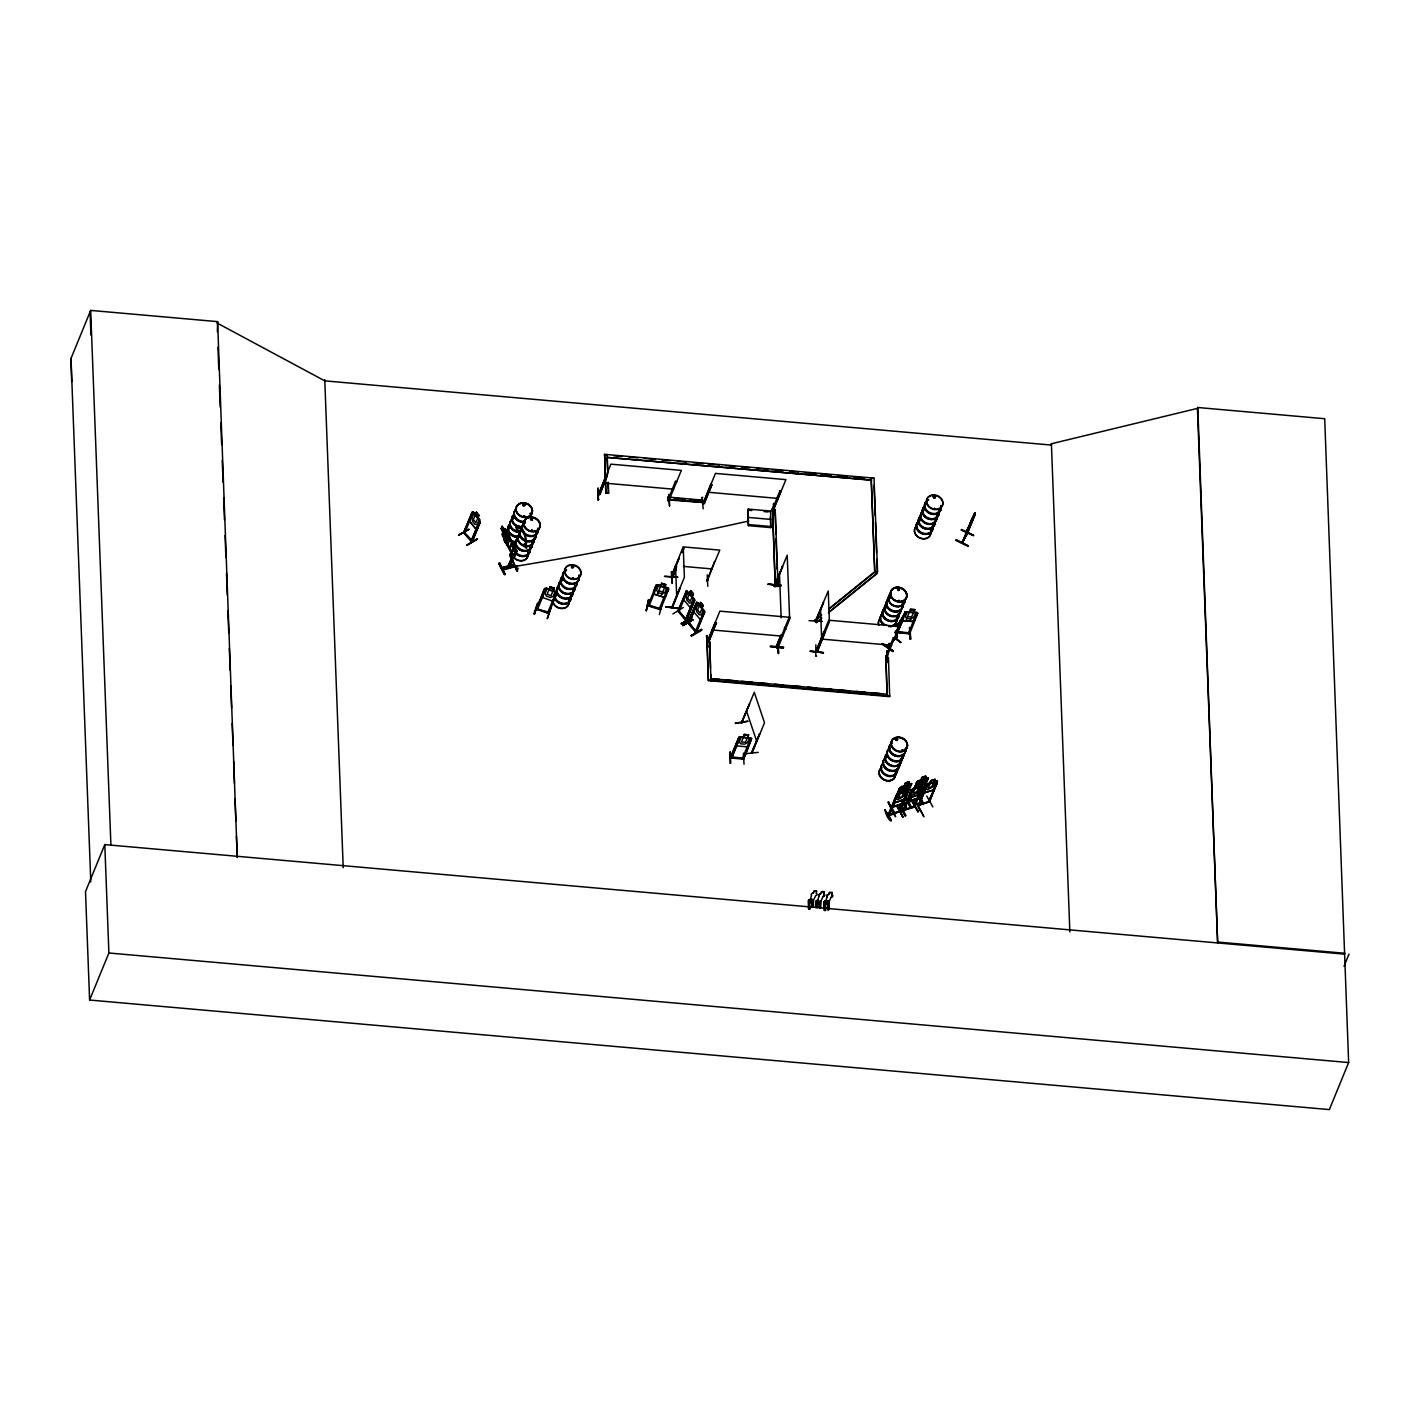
<?xml version="1.0" encoding="UTF-8"?>
<svg xmlns="http://www.w3.org/2000/svg" width="1420" height="1420" viewBox="0 0 1420 1420"><rect width="100%" height="100%" fill="white"/><g stroke="black" fill="none" stroke-linecap="round" stroke-linejoin="round"><path stroke-width="1.5" d="M684.067 600.145L684.067 596.719L684.067 600.145L690.351 607.813L692.144 606.5M702.083 618.286L700.291 619.599L693.883 611.984L693.883 608.577M694.096 608.612L693.883 611.984M707.781 586.265L707.213 574.834M889.648 814.565C888.37 813.553 889.346 815.346 888.263 815.683L899.304 788.49L900.564 788.508L896.464 798.572L897.635 799.797L903.901 796.105L905.676 791.774L904.078 791.65M891.458 807.341L903.546 803.223M893.712 801.253L897.901 793.638L896.268 795.04L887.979 815.257C922.219 802.655 880.773 819.855 889.701 814.707M902.019 803.773L910.77 784.656L909.936 785.384M904.416 809.773L903.599 810.039M908.072 801.803L909.865 801.058M918.9 798.217L920.071 797.206M930.011 801.164L917.781 805.317L928.627 801.732M770.332 646.81L783.538 647.946L770.297 646.242L783.662 646.934M502.822 570.095L514.874 566.793M514.803 566.367L517.484 565.817L515.566 567.326L514.644 566.225L502.52 569.544L514.75 565.923M513.046 554.705C513.365 555.61 514.093 553.8 512.673 554.759L512.886 556.125M513.099 557.119C515.389 557.137 519.631 543.292 514.413 557.492M513.632 558.202L504.828 540.097L505.502 539.351M514.448 557.545L509.07 546.593M515.673 550.853L516.543 550.072L515.779 550.889M515.922 550.285L516.276 551.901M678.849 608.47L665.767 606.713M678.849 608.257L665.607 607.103M823.422 652.792L810.341 651.034M823.405 652.863L810.323 651.106M742.376 722.372L741.488 723.17L754.268 692.321L764.51 722.727L752.121 753.026L751.748 751.784M751.482 752.529L759.647 733.643L751.695 753.097L751.73 751.854M775.089 584.596L774.397 586.531L787.212 555.167L789.538 616.44L785.668 625.847M777.184 646.561L776.616 645.479L776.669 646.757M777.521 646.011L776.651 647.928L778.355 647.413M522.879 504.295L522.808 505.449M524.548 516.809L523.944 515.744M530.494 518.797L530.76 519.951M532.447 519.614L531.115 519.507L532.482 518.903M531.453 530.583L532.038 529.944M532.127 530.281L532.269 531.204L531.417 530.21M571.834 567.219L572.189 566.083M572.136 567.503L571.834 566.456M573.36 566.598L571.941 566.988M572.331 577.993L573.165 578.756L572.917 577.638M573.432 577.869L572.42 578.419M899.179 589.691L897.742 588.625M898.665 590.56L899.517 589.282L898.256 588.341M898.771 601.281L899.02 600.234L898.026 600.891M935.549 496.876C933.916 500.763 933.135 494.231 933.526 496.964M933.721 497.408L933.827 496.272M933.863 497.373L935.265 497.337L934.395 496.254M935.372 496.964L934.75 498.225M934.52 508.147L934.2 508.697M935.034 508.537L934.324 508.839M895.061 638.024L894.139 639.426L895.328 639.106C898.185 634.066 884.678 651.336 888.725 646.739L889.044 645.798L887.802 646.366M818.559 901.309L818.31 899.818L817.742 901.185M826.6 901.114L827.736 900.653M827.15 901.416L827.736 900.83M832.351 893.056L831.641 894.582A3.017 1.58 -2.2 0 1 831.25 897.12L831.25 897.28A3.017 1.58 -2.2 0 0 831.659 894.742L832.368 892.683M516.312 551.972L507.65 533.192L517.075 551.244M896.41 738.861L895.665 739.784L897.617 739.447M896.961 740.583L897.6 739.642M901.789 750.221L902.765 749.813M902.286 750.523L902.747 750.31M903.084 750.275L901.842 750.363M971.901 519.188L962.014 542.813L967.872 532.66L961.997 542.547M966.558 533.707L967.623 533.139L962.068 542.706M463.577 532.571L464.855 533.299L463.861 531.897L472.221 511.981L473.641 512.354L480.404 521.69L471.901 542.28C469.612 538.943 475.363 543.363 464.091 532.322M464.855 533.299L464.375 531.63M472.185 541.925L480.404 521.69M678.494 610.121L677.979 611.257M678.21 610.493L686.552 620.611L694.806 600.234L694.078 598.459M686.765 592.992L685.665 592.3L686.765 592.992L678.707 612.109L678.724 610.298M685.363 620.025L693.049 601.068L694.167 601.76L693.049 601.068M704.515 612.002L696.031 632.681L687.759 622.865L696.545 602.293L697.859 602.737L696.545 602.293M688.292 622.705L689.375 622.954L688.718 623.895L696.705 604.778L695.96 603.89L687.759 622.865M695.25 631.722L703.344 612.659L704.089 613.547L703.344 612.659M695.534 631.048L696.634 631.545M910.77 784.656L899.73 811.92L898.523 811.743M902.286 803.134L903.457 802.744M903.368 803.915L911.693 783.574L900.156 787.443L891.973 807.749M902.925 810.27L914.746 806.844L913.22 806.844L922.13 787.639L914.675 806.915L903.084 810.731L903.794 809.844M903.084 809.631L904.203 810.305M920.018 798.271L908.463 802.247L908.356 801.111M920.267 797.685L908.693 801.448M929.212 801.377L928.396 801.643M928.343 801.803L937.111 782.633L929.55 801.98M928.219 801.838L929.798 800.72M654.07 594.163L664.01 597.216L654.07 594.163L653.591 591.288L656.147 585.076L658.01 584.809L656.253 585.271M660.85 585.608C650.839 582.04 672.92 590.738 667.844 587.756L664.808 586.815L666.583 588.324L664.808 592.637L661.933 593.844L657.975 592.619L656.626 590.116L658.401 585.803L660.708 585.555M670.755 576.893L671.429 577.514L679.026 558.699M671.056 576.715L670.985 576.715M679.009 558.166L670.861 577.532L683.233 546.7L684.387 577.337L671.891 607.6L672.796 606.89M815.257 621.321L828.25 591.057L829.422 621.694L817.015 652.011L817.405 650.804M646.295 610.493L648.496 599.826M646.207 610.902L648.408 599.843M656.732 586.886L655.578 586.513L656.732 586.886L649.011 606.163L649.277 604.955L647.715 605.293M647.999 604.601L648.922 606.074L647.928 605.044M660.655 608.452L660.46 609.748L659.182 608.878M659.608 608.772L660.761 608.594M662.27 603.766L659.341 614.558M667.027 590.099L668.092 590.844L667.027 590.099L659.075 609.251M672.37 576.964L672.76 577.798L676.346 568.958M673.098 577.07L672.086 577.248L676.328 568.55M707.444 580.833L714.509 561.503M816.553 891.085L814.157 890.89L813.11 893.109A3.017 1.58 -2.2 0 0 811.495 895.363L809.631 901.629L812.559 901.895L815.648 895.736A3.017 1.58 -2.2 0 0 816.056 893.216L816.748 891.511M821.47 891.724L820.636 893.784A3.017 1.58 -2.2 0 0 819.02 896.038L817.139 902.286L820.085 902.552L823.174 896.393A3.017 1.58 -2.2 0 0 823.564 893.872L824.239 891.778M827.097 896.908L827.097 896.748A3.017 1.58 -2.2 0 1 828.712 894.493L828.712 894.334A3.017 1.58 -2.2 0 0 827.097 896.748L825.215 903.014L828.162 903.262L831.25 897.12M967.269 529.926L975.096 513.153M967.393 529.997L967.623 528.755M534.577 613.795L538.18 603.18M533.849 613.919L537.399 603.305M555.486 593.986L556.516 594.767L555.486 593.986L547.516 613.12C553.498 612.126 537.381 610.28 536.724 608.062M542.049 594.696L542.547 597.5L552.362 601.015L554.634 599.045M538.003 608.523L537.488 609.056M544.038 590.312L545.316 590.347L544.038 590.312L536.423 609.269L537.47 609.535L545.316 590.347M548.741 613.6L536.192 609.073L544.641 588.359L546.452 588.058L557.172 592.85L548.812 613.103M550.108 586.708L554.244 588.324L550.108 586.708L549.221 589.264L546.434 588.27M553.303 590.631L554.279 588.199M547.925 612.055L547.747 613.316L548.226 612.038M547.215 618.747L550.924 607.742L547.446 618.392M71.692 381.678L71 358.443L90.685 310.412L217.597 321.63L237.246 857.556L236.448 836.38M217.366 331.854L217.597 321.63M1344.545 954.151L104.796 844.598L85.502 891.636L89.602 1000.035L1329.351 1109.588L1348.645 1062.551L1324.7 418.722L1197.788 407.505L1197.433 408.392L1217.65 942.951L1197.788 407.505M89.602 1000.035L108.896 952.997L104.796 844.598M458.624 535.322L468.902 529.323L458.713 534.878M464.5 533.512L472.487 514.395L471.742 513.49L463.648 532.695L471.671 542.12L472.452 541.233M468.902 529.323L458.571 535.163M476.41 512.194L475.345 514.572L473.641 512.229M475.469 514.519L473.783 513.667L472.008 517.981L472.611 521.459L475.167 524.477L477.28 524.246L479.055 519.933L478.007 517.537L478.842 515.283M479.995 519.773L477.901 517.608L479.09 515.247L476.357 512.016L475.398 514.324M477.422 538.89L467.073 545.262M478.771 522.471L471.032 541.464L479.126 522.276L479.889 523.163L479.126 522.276M503.053 532.305L501.171 528.702L502.254 526.341L508.36 537.044L509.283 541.109L508.396 543.274L503.248 534.719L503.497 533.778L505.573 535.872L504.774 530.565L506.195 536.227L508.839 538.854L508.591 539.707L506.372 537.47L507.242 543.008L501.402 528.702M501.296 528.666L502.254 526.341M502.414 527.53L502.431 530.139L502.999 528.755M502.343 534.009C505.094 520.093 509.727 538.482 511.679 543.15L509.46 548.582L507.313 545.617M499.645 562.995C516.01 597.572 487.379 540.594 504.295 574.603M509.283 548.439L511.466 543.115M502.077 567.911L513.933 564.841M509.673 555.078L510.437 553.906L511.786 556.64C511.165 559.728 508.786 554.865 510.437 553.906M513.933 555.096L512.691 556.321L512.176 554.883A8.431 6.958 22.3 0 1 515.531 547.179M512.993 553.96C515.495 555.397 507.828 571.603 507.384 567.077L513.223 554.9L508.058 567.894L507.508 566.775M507.756 567.84L513.33 553.871M513.88 555.948L508.964 567.769L508.36 566.544M514.395 554.918L516.312 551.155L514.821 554.812M513.951 565.018L501.846 568.106M517.608 570.947L512.176 559.87L517.199 570.751M517.217 570.769L511.768 559.693M537.31 609.588L537.789 608.31L536.6 608.009M608.239 482.232L608.647 492.864L605.843 493.219L604.636 454.347L874.028 478.149L877.56 571.798L874.755 572.153L830.008 608.292M607.05 457.4L871.543 480.155L607.05 457.4L607.529 470.055M549.256 589.158L546.86 589.176L545.085 593.507L546.416 596.098L550.321 597.5L553.161 596.382L554.936 592.069L553.161 590.542L554.12 588.235M607.37 475.292L599.737 494.604L607.37 475.292L606.18 475.185L598.495 494.515L610.884 464.162L681.351 470.393L668.82 500.745L667.755 500.639L675.458 481.327L676.666 481.824L675.458 481.327M598.761 499.556L597.856 499.875L598.21 488.054L597.944 499.84M605.843 493.219L604.636 454.347M667.968 497.053L668.039 499.29L703.273 502.414L703.184 500.177L667.968 497.053L667.808 499.875L669.299 500.035M668.82 500.745L669.317 499.503L667.595 500.124L668.944 500.639L667.808 499.627M667.897 500.674L667.879 499.432M669.495 505.804L668.98 494.302L669.548 506.159M649.188 599.684L646.278 610.511M656.271 585.147L647.857 605.861L660.389 609.659L668.838 588.998M660.691 585.679L661.667 583.247L665.909 584.543L660.974 596.151M677.695 577.337L664.453 576.342L677.659 577.123M657.034 594.944L661.773 583.371M701.977 497.586L703.202 508.822M701.906 497.621L702.793 497.302M672.175 577.212L676.559 566.491M682.239 552.646L684.547 547.002L719.78 550.126L706.805 580.727L707.728 579.679M672.104 577.656L676.577 566.899M703.184 503.709L704.231 503.745L711.952 484.93L710.728 484.433L703.042 503.745L715.449 473.392L785.917 479.623L773.367 509.975L772.214 509.833L772.48 508.626L773.9 508.804M711.101 486.545L704.072 503.212M671.891 607.6L679.665 588.253M680.127 588.288L672.441 607.689L672.849 606.89M672.903 613.919L683.269 607.494M678.334 610.831L686.623 590.507L677.855 611.008M678.547 611.931L679.417 611.061M689.676 592.921L690.635 590.613L693.368 593.844L692.303 596.222L693.333 598.53L691.558 602.843L689.446 603.074L686.889 600.057L686.286 596.595L688.061 592.264L689.747 593.116M689.623 593.187L690.688 590.791M693.368 593.844L692.41 596.169M681.689 624.303L691.948 618.268L681.422 623.486M682.825 625.705L693.102 619.706L682.967 625.279M693.404 600.873L685.7 619.688M688.718 623.895L696.705 604.778M693.102 619.706L682.789 625.545M702.35 607.955L703.273 610.316L701.498 614.629L699.368 614.86L696.829 611.842L696.226 608.381L698.001 604.05L699.669 604.902L700.557 602.399L703.291 605.63L702.101 607.991M699.563 604.973L700.557 602.399L703.291 605.63M691.291 635.645L701.604 629.202L701.888 630.107L691.611 636.107L691.345 635.237M695.25 631.847L695.463 630.888M695.179 631.58L695.463 631.048M697.859 602.612L704.728 612.02L696.403 632.202M747.772 510.171L748.216 509.088L770.616 511.058L770.758 527.619L748.358 525.648L747.772 510.171L751.854 510.525M748.358 525.648L748.216 509.088M885.92 657.549L887.127 696.439L885.92 657.549L888.476 657.779L889.683 696.652L708.385 680.641L706.929 642.337L719.904 611.15L790.372 617.38L777.841 648.141L776.775 647.928L776.9 644.804L777.148 645.763M707.55 641.858L715.201 622.581L716.408 622.688L708.704 641.893L707.409 641.858M716.408 622.688L708.828 641.52M706.45 635.734L707.621 647.342L707.231 635.45M710.479 668.11L709.751 641.982L707.178 641.751L708.385 680.641M773.598 503.567L773.367 509.975M770.172 512.141L770.616 511.058M772.214 509.833L780.006 490.557L781.213 491.054L780.006 490.557M775.267 586.495L772.604 509.318L775.178 509.549L778.071 586.14L775.267 586.495L772.462 509.07M781.195 490.663L773.492 509.478L772.427 509.318M775.852 534.204L775.178 509.549M774.024 515.336L773.527 503.55M768.113 584.277L781.178 585.821M774.255 586.283L782.526 566.598L774.397 586.407M774.859 586.566L774.539 585.59M735.311 723.49L748.109 721.218L735.471 723.099M741.453 723.117L749.582 703.752L741.435 722.638M730.235 751.996L730.004 763.392M743.938 758.422L730.43 757.552L738.861 737.246L740.619 736.714L751.73 738.471L743.654 758.724M731.62 757.534L739.483 738.844L738.293 738.755L730.448 757.943L732.205 757.392L731.016 757.41M781.035 634.846L776.491 645.709L777.202 647.378M776.616 646.597L781.071 635.894M731.779 758.067L739.483 738.844M776.651 647.928L784.479 628.723L785.686 629.22L784.479 628.723M743.388 736.891L744.346 734.442L748.677 734.832L747.559 737.335L749.405 738.169L747.63 742.482L744.701 744.151L740.654 743.796L739.252 741.755L741.027 737.424L743.512 736.856L738.719 737.317M743.512 736.98L744.346 734.442M778.355 653.591L777.841 642.088L778.586 653.218M747.541 737.211L748.5 734.885L744.346 734.566M743.441 753.168L744.027 764.262M743.814 758.422L742.198 758.99L743.938 758.031M742.198 758.99L750.026 739.784L751.233 739.891L743.672 759.114M809.009 620.664L822.393 621.41M821.559 618.375L816.393 622.546L814.512 620.806L821.647 614.665M815.861 621.303L823.564 602.488L815.701 621.161M874.028 478.149L871.205 478.504L874.755 572.153L876.619 573.893L828.446 612.819M816.393 622.546L821.789 617.789M817.672 649.739C819.18 651.78 814.494 650.555 817.547 651.07L825.251 631.74L824.061 631.651L816.216 650.857L828.747 620.221L899.215 626.451L886.701 657.194C888.884 654.655 882.938 656.945 887.251 656.413M824.239 632.574L816.482 651.94L824.274 633.089M816.624 656.004L815.737 656.342L815.861 644.822M876.619 573.893L874.986 571.568L828.517 609.109M889.168 643.313L887.553 647.165L888.299 646.295M889.559 643.579L888.21 646.757M887.34 662.554L886.861 650.768L886.967 657.105M897.191 626.823L902.019 618.037L898.115 627.48L901.86 619.883L900.954 620.522C907.469 612.659 892.168 631.776 897.067 625.013M899.889 620.771L901.345 619.067M893.34 637.775L894.547 638.272L893.34 637.775L885.778 657.123L885.76 655.898M901.984 619.102L904.984 612.055M902.002 619.51C900.972 616.617 907.025 612.197 904.309 613.848M901.966 620.629L903.014 620.114L894.174 639.533L894.99 638.574M902.659 618.552L894.547 639.799L905.481 613.564M895.789 632.361L896.712 638.201L896.712 631.58L898.115 632.291M905.836 620.877L910.469 609.216L914.817 609.677L910.469 609.34M894.493 638.006L900.848 642.159M909.883 621.197L914.622 609.624M914.799 609.553L913.681 612.073L917.852 613.174L909.67 633.764L908.338 633.746L916.024 614.434L917.249 614.931L916.024 614.434M908.48 633.71L908.534 632.468L909.936 632.663M909.386 633.799L908.729 632.503M917.693 613.067L912.953 621.481L902.854 620.771L902.303 618.232M887.038 694.202L710.87 678.636L719.674 679.417M909.918 639.302L909.563 627.409L910.646 639.373L910.167 629.734M956.121 540.008L968.262 545.937M809.719 909.013L808.956 899.73L809.187 909.084M961.269 530.033L973.73 535.34L961.535 529.482M809.116 902.534L813.11 903.049L813.358 900.12L813.5 907.38M813.11 893.109L814.476 890.908M812.134 899.268L810.216 900.528L811.601 900.777M812.95 907.327L813.358 900.12M973.286 515.939L962.441 543.026L970.25 523.004M974.741 513.046L973.783 515.371L974.315 514.501M816.482 900.404L816.393 907.54M966.576 533.973L975.22 512.744M974.759 515.265L967.002 534.168L975.22 514.359M816.642 903.191L820.37 903.528M820.547 900.759L820.476 907.983M820.387 907.983L820.884 900.795M824.541 910.327L824.558 901.114L825.41 910.415M824.896 901.15L825.073 910.486M824.718 903.901L828.428 904.238M828.712 894.493L829.528 892.434M826.387 900.528L825.836 902.091L826.759 901.948M828.872 908.622L828.623 901.469L828.783 902.516M885.192 809.631C885.423 819.358 898.771 829.245 884.891 810.021M888.441 802.069L894.671 812.63M888.672 801.714C890.375 810.873 903.99 830.167 887.926 802.247M889.168 814.867L896.872 796.052L889.488 815.275L888.387 814.53M897.262 795.661L899.588 790.017M895.168 801.679L892.488 806.933M900.493 791.224L902.268 786.893L904.504 785.491M905.09 789.449L897.901 793.638C910.486 790.337 904.735 789.236 904.149 791.774M901.487 791.65L901.913 790.709M902.41 790.567L904.185 786.254L909.119 784.408L905.587 787.887L907.007 789.786L904.611 788.632M904.398 785.455L905.392 783.041M896.765 806.098L902.871 816.961L896.943 806.01M904.221 789.928L901.593 791.472M905.995 789.378L907.77 785.065L904.966 787.621L902.676 786.556L904.007 788.402L900.919 791.863M909.137 781.728C898.505 786.644 913.521 777.663 908.09 784.284L909.705 784.408L905.25 791.224M906.031 815.612L899.996 804.696L905.303 816.163L899.286 805.229M898.398 811.778L907.309 792.573L898.611 812.169L899.712 811.352M899.534 811.299L907.806 791.188L906.865 790.656L907.664 791.259M920.089 792.449L917.888 795.111L908.924 798.164L911.019 789.964L915.208 787.869L913.06 789.325L911.285 793.638L912.456 794.845L916.042 793.656L918.74 791.153L920.497 786.84L918.9 786.698L920 784.266L919.059 786.591M911.143 789.964L902.978 810.128M910.859 791.845L911.693 791.1L903.014 810.696L904.522 809.773M903.99 809.915L911.693 791.1M904.132 810.447L911.906 791.49M908.552 802.158L909.741 798.004M912.829 790.478L916.965 782.597L913.22 792.999L916.805 791.792L918.58 787.479L914.995 788.668M908.409 802.14L910.717 796.496M913.042 790.851L918.332 780.663L928.307 778.036L923.568 787.124M914.427 788.171L916.947 782.012M911.569 795.768L909.457 801.838L911.782 796.141M914.657 788.242L916.965 782.597M915.368 788.029L916.326 785.704L922.627 783.84L925.733 778.87L922.201 782.349L923.621 784.23L921.225 783.094L918.225 786.023M916.734 785.757L918.722 785.757L920.799 780.716L924.384 779.509L921.598 782.083L919.29 781.018L920.621 782.864L917.125 786.201M917.107 785.668L918.882 781.355L921.119 779.935M911.817 800.773L918.332 811.814L912.208 800.915M905.268 796.176L911.232 807.43L904.984 796.567M915.012 799.691C941.034 849.337 899.481 770.652 920.32 811.104M924.633 778.621L925.591 776.314M925.751 776.19C915.119 781.106 930.135 772.125 924.704 778.746L926.319 778.87L924.544 783.201L918.261 786.893M922.343 788.011L913.433 807.217L914.817 805.726M922.432 786.201L917.817 794.987L908.924 798.164L908.48 796.194M918.775 797.649L918.882 798.768L919.894 797.223M923.248 786.999L918.988 798.679M918.705 798.715L927.597 779.491L926.337 779.473M927.207 777.769L928.378 778.16L919.823 798.466L927.384 779.118M923.532 791.313L926.124 784.958L930.189 782.864L931.147 780.556L934.999 779.278L933.952 781.834M934.893 779.509L931.147 780.556L928.059 784.319L918.172 805.69L926.692 786.112L925.84 786.84M926.692 786.112L919.095 805.406L919.059 804.164M931.715 780.769L934.04 779.988M917.994 794.33L922.947 803.507L918.03 794.064M934.839 779.403L933.881 781.71L935.496 781.834L933.721 786.165L927.438 789.857L926.284 788.632M937.324 783.006L928.431 802.211L929.674 800.756M937.111 782.633L929.39 801.448L928.502 801.164M932.851 806.933L926.745 796.052M1344.012 966.274L1349 954.098M956.246 539.707L968.333 545.83M968.049 546.38L955.891 540.452M706.805 580.283L707.657 580.123M524.122 505.68L524.672 505.059M571.745 566.704L573.183 566.669M573.485 566.988L572.331 567.592M897.972 588.59L898.807 590.099L898.594 588.413M973.197 516.418L971.067 520.821L973.321 516.134M970.943 522.311L974.83 512.868L973.925 515.424M970.304 522.596L971.244 520.625M887.518 647.058L888.654 645.532M900.617 624.569L894.76 632.805L898.913 627.746M961.34 529.891L973.517 535.748M892.807 651.62L881.927 643.828L893.198 651.159L883.985 644.165M895.718 738.791L895.896 739.696M513.312 556.622L514.111 558.202L505.076 539.458M599.542 494.55L598.37 493.947L599.79 493.29M703.166 502.556L704.568 503.266L702.918 503.177M772.16 509.372L773.918 509.194M709.077 641.29L707.355 641.396M817.423 651.017C814.991 650.2 819.819 650.324 816.553 649.685M909.954 633.072L896.57 632.273M821.47 891.884L824.061 891.742M826.884 902.179L826.972 901.292M516.773 551.812L507.65 533.192M897.174 625.35L898.771 623.273M903.138 800.099L894.032 802.992L903.138 800.099L905.197 797.277M932.94 790.159L923.834 793.052L932.94 790.159L937.555 781.124L936.579 780.805M671.82 571.639L672.334 583.194L671.536 571.621M923.444 786.946L925.822 784.372M897.191 625.137L900.635 621.303M900.653 642.568L894.795 637.669M891.263 820.494L884.997 809.95M523.323 504.135L523.607 505.307M573.201 567.467L573.804 567.041M933.259 496.467L933.845 497.568M498.828 563.58L499.574 563.03L504.934 574.461M505.059 574.071L499.343 563.385M703.308 502.556L667.933 499.893M703.148 503.195L704.213 503.354M773.474 509.904L772.444 508.679M707.639 640.704L709.095 640.828M707.497 641.396L708.686 641.503M887.109 656.395L885.814 656.359M909.492 633.781L896.446 632.663L898.043 631.687M915.314 619.368L913.024 621.569L902.978 620.576M749.174 744.683L746.902 746.867L736.714 745.837L736.181 743.53M895.292 738.808L896.89 738.861M900.741 642.426L894.564 637.775M663.939 597.11L666.299 595.211L664.01 597.216M552.291 600.891L554.492 598.991L557.03 592.814L556.09 591.59M814.512 620.806L821.399 615.25M828.677 612.233L876.868 573.307M597.98 488.373L598.495 499.875M896.606 638.13L896.712 631.58L908.374 632.752M549.149 612.978L547.925 612.481M476.197 529.145L469.789 521.53L469.683 518.193L469.665 521.601L476.073 529.198L477.883 527.725M690.351 607.813L692.25 606.429M700.255 619.439L702.101 618.108M898.239 794.259L900.475 792.839M523.305 504.455L523.714 505.644M524.797 505.715L523.11 505.555M523.785 515.833L524.938 516.063M531.044 518.708L532.269 518.673M897.369 588.59L898.576 588.572M913.539 806.045L914.693 805.761M929.514 801.927L918.119 805.655M472.487 514.395L471.387 513.703M464.713 533.033L471.529 540.487M467.144 544.889L477.386 538.819M466.931 545.173L477.351 539.263M690.635 590.613L693.244 593.915M685.452 619.297L686.818 619.83L686.179 620.877L694.699 600.145L686.499 590.578M681.209 623.77L691.664 617.416L681.316 623.753M704.089 610.227L704.728 612.02M688.576 622.013L696.35 632.219M691.149 635.557L701.551 629.646M660.62 609.003L659.625 608.701M911.356 807.039L905.197 796.229M902.339 802.992L903.191 803.436M895.505 738.613L896.677 738.755M897.209 740.317L895.239 739.536M536.441 608.754L548.919 613.209M534.293 539.653L534.328 539.653A8.431 6.958 22.3 0 1 523.057 545.28A8.431 6.958 22.3 0 1 519.951 533.37M894.919 624.658L894.902 624.498A8.413 6.94 22.3 0 1 894.547 626.486M829.759 892.417L831.889 892.31M916.805 612.233L904.859 612.002L909.634 611.754L907.149 612.215L905.374 616.546L906.794 618.57L910.823 618.889L913.752 617.203L915.527 612.89L913.681 611.931M809.116 900.812L808.619 909.031L808.211 900.706L809.755 900.848M816.074 907.611L815.737 901.363L816.642 901.469M816.589 901.452L817.494 907.753L817.015 901.292M824.221 910.415L823.795 902.091L825.002 902.091M900.564 788.508L899.304 788.49M917.178 782.97L915.918 782.952M905.25 789.325L901.398 790.62M916.219 785.668L920.071 784.39M934.111 781.71L936.738 780.84L926.195 785.082L918.314 805.726M913.788 806.578L922.627 786.254L911.019 789.964M896.872 796.052L895.825 796.407L897.085 796.425M892.914 806.258L892.221 807.004M892.967 806.418L902.286 803.755M909.581 800.88L918.705 797.845M889.488 814.334L898.824 811.672M904.309 809.4L913.646 806.72M902.871 816.961L897.387 805.85M523.217 503.958L524.974 504.526M532.287 520.11L530.476 519.063M933.703 496.095L934.68 496.059M512.087 555.078L513.508 554.528M511.786 556.64L510.099 553.995M512.212 559.906L516.986 571.159M501.615 567.698L513.703 564.397M508.413 566.669L507.384 567.077M507.277 545.706L502.644 535.926M1197.433 408.392L1051.226 443.803L1051.261 445.063M902.871 803.4L891.938 807.696M918.066 804.625L918.971 804.927M745.748 753.683L758.351 752.369M811.441 899.286L811.37 900.209M706.947 635.787L707.621 647.342M730.75 763.108L730.058 751.943M814.832 890.802L815.967 890.819M822.34 891.476L823.493 891.494M808.814 900.795L809.453 900.706M813.305 901.15L812.666 901.096M815.79 901.398L816.979 901.38M885.832 655.809L887.038 655.951M886.683 657.14L885.672 656.093M743.388 759.15L730.732 758.031M917.817 811.92L911.746 800.773M902.996 816.873L896.925 805.708M934.715 497.568L933.721 497M571.727 567.521L572.899 567.876M898.665 590.4L897.511 590.028M896.428 739.98L897.174 739.074M671.482 571.674L672.015 583.123M909.315 612.393L913.362 612.712M907.54 616.706L911.587 617.025M607.387 475.682L606.18 475.185M711.952 484.93L710.728 484.433M782.58 567.627L782.065 566.562M781.337 585.395L767.936 584.082L781.337 585.43M784.39 627.835L784.798 626.823M715.218 622.99L716.425 623.078M824.079 632.042L825.268 632.148M672.76 606.482L671.979 607.582M665.767 606.784L678.831 608.541M810.181 651.425L823.44 652.49M604.387 454.933L607.192 454.578L607.92 473.712M613.564 455.749L622.368 456.512M628.989 457.098L637.793 457.879M644.396 458.465L655.401 459.441M662.004 460.027L670.826 460.808M677.429 461.393L686.233 462.157M692.836 462.742L703.859 463.719M708.26 464.109L719.265 465.085M725.868 465.671L734.672 466.452M741.293 467.02L750.097 467.801M756.7 468.387L767.705 469.363M772.125 469.754L783.13 470.73M789.733 471.316L798.537 472.079M805.14 472.665L816.163 473.641M820.565 474.031L831.57 475.008M838.173 475.593L846.995 476.374M853.597 476.96L864.602 477.919M603.18 482.978L673.63 489.208M707.728 492.207L778.196 498.438M674.322 498.225L685.327 499.201M689.747 499.591L700.752 500.568M606.074 492.634L608.647 492.864M772.444 509.851L774.947 510.135M764.066 511.608L768.131 511.963M748.659 517.466L771.06 519.436M748.802 524.566L771.202 526.536M874.986 571.568L877.56 571.798M683.446 566.403L712.077 568.941M775.515 585.91L778.071 586.14M821.026 639.035L891.494 645.266M712.183 629.965L782.651 636.196M706.929 642.337L709.503 642.568M726.277 680.003L737.299 680.961M741.702 681.351L752.707 682.328M759.309 682.913L768.131 683.694M774.734 684.28L783.538 685.061M790.141 685.629L801.164 686.606M807.767 687.191L816.571 687.972M823.174 688.558L831.978 689.339M838.599 689.925L849.604 690.883M856.207 691.469L865.011 692.25M871.614 692.836L880.435 693.617M708.633 680.056L889.932 696.066M738.311 739.145L739.5 739.252M751.251 740.281L750.026 739.784M730.998 756.824L742.376 758.102M743.796 758.014L742.482 758.298M810.784 899.339L812.134 899.463M809.613 901.469L812.559 901.735M817.139 902.126L820.085 902.392M825.215 902.854L828.162 903.102M1218.005 942.063L1344.918 953.281M108.896 952.997L1348.645 1062.551M648.017 605.257L660.371 609.18M686.02 620.771L677.943 611.115M648.887 606.18L649.437 605.062M741.914 722.585L741.595 722.034M572.473 565.817L573.396 566.225M472.31 512.123L473.534 512.425M598.53 494.462L599.932 493.415L598.672 493.769M742.376 759.043L742.465 757.907M661.738 583.478L665.696 584.703M660.513 586.442L664.453 587.667M658.738 590.773L662.696 591.998M649.348 605.257L659.377 608.381M816.784 651.194L816.979 651.425M774.06 503.94L774.361 509.744M778.053 642.053L778.497 653.502M828.268 902.481L828.25 908.676M910.664 783.432L911.764 783.698L906.954 792.662M553.125 590.667L556.054 591.714M934.147 498.012L933.224 496.929M524.175 503.94L525.116 504.81M504.49 528.524L505.555 529.092M217.029 323.014L324.807 380.862L1051.439 445.081L1051.403 443.821L1069.863 931.91M523.98 516.827L524.015 516.436M774.859 586.442L774.947 585.537M751.571 738.489L747.736 737.264M814.76 620.221L816.624 621.96M523.022 505.68L522.737 504.792M571.639 567.645L571.355 566.757M695.587 604.086L696.35 604.973M679.346 611.416L685.807 619.084M689.268 623.202L695.747 630.87M819.038 901.221L819.5 907.895L819.287 901.682M918.332 780.663L916.77 781.905M918.491 794.206L923.604 803.294M901.718 786.201L897.6 793.638L897.919 795.679M901.877 799.762L906.99 808.832M901.416 799.602L906.333 809.063L901.38 799.868M707.657 579.679L706.805 580.727M509.993 554.989L511.342 557.723M505.431 529.11L510.099 538.819M502.13 526.376L503.905 530.228M832.386 892.843L829.404 892.63M746.565 711.136L756.789 741.542M924.029 793.07L923.657 791.259L923.905 793.177M893.784 801.075L894.103 803.116M653.75 591.323L654.212 594.11M542.245 594.607L542.671 597.465M897.742 793.585L898.043 795.555M887.482 653.076L887.766 658.88M874.028 485.267L875.181 515.762M875.43 522.294L876.584 552.788M876.832 559.32L877.329 572.384M871.294 480.688L874.755 572.153M820.547 609.872L821.701 640.509M828.96 901.505L829.102 908.764M828.357 902.126L828.534 908.711M827.771 902.232L828.091 910.522M827.345 902.374L827.683 908.622M825.233 902.232L825.641 910.539M824.558 901.114L824.789 910.469M823.564 893.872L823.582 894.032A3.017 1.58 -2.2 0 1 823.174 896.553L823.174 896.393M820.636 893.624L820.636 893.784A3.017 1.58 -2.2 0 0 819.02 896.197L819.02 896.038M819.695 901.522L820.085 907.966M812.755 900.741L813.181 907.238M812.169 900.848L812.648 907.309M812.098 900.937L812.08 907.256L811.566 900.635M809.489 900.635L809.808 909.031M808.956 899.73L809.471 909.102M779.491 573.982L781.16 617.735M776.012 538.588L777.166 569.225M777.414 575.792L777.841 586.726M770.332 516.56L770.758 527.619M709.751 641.982L710.958 680.872L710.71 674.482M675.512 565.515L676.666 596.151M608.009 482.818L608.399 493.45M324.754 379.601L343.214 867.691M217.952 347.35L218.786 369.484M219.372 384.962L220.207 407.096M220.792 422.592L221.644 444.708M222.23 460.204L223.064 482.339M223.65 497.816L224.484 519.951M225.07 535.447L225.904 557.563M226.49 573.059L227.324 595.193M227.91 610.671L228.744 632.805M229.33 648.301L230.164 670.417M230.75 685.913L231.602 708.047M232.188 723.525L233.022 745.66M233.608 761.155L234.442 783.272M235.028 798.768L235.862 820.902M90.685 310.412L110.902 844.971M71 358.443L90.791 881.944M90.135 311.796L90.827 335.031M748.731 521.016A2516.382 1070.076 -24.2 0 1 517.43 566.03M824.7 908.906A2.254 1.189 -2.2 0 1 827.398 907.93A2.254 1.189 -2.2 0 1 829.102 909.297L829.12 909.528A2.254 1.189 -2.2 0 0 827.398 908.161A2.254 1.189 -2.2 0 0 824.718 909.155M903.723 755.316A8.556 7.064 22.3 0 1 891.831 760.161A8.556 7.064 22.3 0 1 889.719 748.02M905.303 748.784A8.431 6.958 22.3 0 1 894.795 755.901A8.431 6.958 22.3 0 1 891.707 743.494M903.706 754.996A8.431 6.958 22.3 0 1 892.009 759.771A8.431 6.958 22.3 0 1 889.932 747.808M903.191 753.984A8.449 6.976 22.3 0 1 892.647 761.102A8.449 6.976 22.3 0 1 889.559 748.677M901.487 758.049A8.413 6.94 22.3 0 1 892.044 765.486A8.413 6.94 22.3 0 1 886.541 754.02M903.617 755.582A8.556 7.064 22.3 0 1 891.724 760.428A8.556 7.064 22.3 0 1 889.612 748.287M905.658 748.216A8.556 7.064 22.3 0 1 896.038 755.777A8.556 7.064 22.3 0 1 890.447 744.115M905.676 747.914A8.449 6.976 22.3 0 1 895.132 755.032A8.449 6.976 22.3 0 1 892.062 742.607M905.552 748.482A8.556 7.064 22.3 0 1 894.866 755.706A8.556 7.064 22.3 0 1 891.742 743.086M901.416 758.316A8.449 6.976 22.3 0 1 891.92 765.788A8.449 6.976 22.3 0 1 886.399 754.268A8.413 6.94 22.3 0 0 891.902 765.806A8.413 6.94 22.3 0 0 901.363 758.369M899.41 765.469A8.431 6.958 22.3 0 1 887.713 770.243A8.431 6.958 22.3 0 1 885.636 758.28M897.653 769.782A8.431 6.958 22.3 0 1 885.938 774.557A8.431 6.958 22.3 0 1 883.861 762.611M897.12 768.788A8.449 6.976 22.3 0 1 887.624 776.243A8.449 6.976 22.3 0 1 882.122 764.723M895.416 772.853A8.413 6.94 22.3 0 1 884.926 779.935A8.413 6.94 22.3 0 1 881.855 767.545M897.458 768.202A8.556 7.064 22.3 0 1 887.855 775.764A8.556 7.064 22.3 0 1 882.246 764.102M899.588 763.019A8.556 7.064 22.3 0 1 888.92 770.226A8.556 7.064 22.3 0 1 885.778 757.623M899.605 762.717A8.449 6.976 22.3 0 1 889.08 769.835A8.449 6.976 22.3 0 1 885.991 757.41M901.167 758.812A8.413 6.94 22.3 0 1 891.724 766.25A8.413 6.94 22.3 0 1 886.222 754.783M899.481 763.285A8.556 7.064 22.3 0 1 888.796 770.492A8.556 7.064 22.3 0 1 885.672 757.889M895.346 773.119A8.449 6.976 22.3 0 1 884.802 780.237A8.449 6.976 22.3 0 1 881.713 767.794A8.413 6.94 22.3 0 0 884.82 780.219A8.413 6.94 22.3 0 0 895.31 773.137M938.371 511.306A8.431 6.958 22.3 0 1 928.627 519.17A8.431 6.958 22.3 0 1 924.491 506.887M938.62 510.987A8.556 7.064 22.3 0 1 928.733 518.974A8.556 7.064 22.3 0 1 924.526 506.496M936.579 515.673A8.431 6.958 22.3 0 1 926.852 523.536A8.431 6.958 22.3 0 1 922.698 511.253M936.703 515.353A8.431 6.958 22.3 0 1 931.91 523.483A8.431 6.958 22.3 0 1 921.491 518.868A8.431 6.958 22.3 0 1 924.491 509.957M940.75 505.804A8.556 7.064 22.3 0 1 930.863 513.791A8.556 7.064 22.3 0 1 926.656 501.296M939.081 512.318A8.431 6.958 22.3 0 1 927.952 517.909A8.431 6.958 22.3 0 1 924.846 506.017M939.081 512.62A8.556 7.064 22.3 0 1 927.793 518.318A8.556 7.064 22.3 0 1 924.633 506.23M940.856 505.52A8.556 7.064 22.3 0 1 935.975 513.774A8.556 7.064 22.3 0 1 925.396 509.105A8.556 7.064 22.3 0 1 928.449 500.035M941.211 507.117A8.431 6.958 22.3 0 1 929.106 512.229A8.431 6.958 22.3 0 1 928.644 499.84M940.856 507.987A8.431 6.958 22.3 0 1 929.727 513.596A8.431 6.958 22.3 0 1 926.621 501.686M932.301 526.11A8.431 6.958 22.3 0 1 927.491 534.222A8.431 6.958 22.3 0 1 917.089 529.625A8.431 6.958 22.3 0 1 920.089 520.696M932.549 525.791A8.556 7.064 22.3 0 1 927.668 534.026A8.556 7.064 22.3 0 1 917.089 529.358A8.556 7.064 22.3 0 1 920.142 520.288M930.526 530.441A8.431 6.958 22.3 0 1 920.781 538.322A8.431 6.958 22.3 0 1 916.645 526.021A8.431 6.958 22.3 0 0 919.752 537.949A8.431 6.958 22.3 0 0 930.863 532.34M936.401 516.134A8.431 6.958 22.3 0 1 926.656 523.998A8.431 6.958 22.3 0 1 922.521 511.715M935.034 522.507A8.556 7.064 22.3 0 1 923.745 528.187A8.556 7.064 22.3 0 1 920.586 516.099M932.656 525.24A8.431 6.958 22.3 0 1 922.929 533.103A8.431 6.958 22.3 0 1 918.775 520.821M934.431 520.909A8.431 6.958 22.3 0 1 924.686 528.79A8.431 6.958 22.3 0 1 920.55 516.49M932.656 525.524A8.556 7.064 22.3 0 1 927.775 533.76A8.556 7.064 22.3 0 1 917.213 529.092A8.556 7.064 22.3 0 1 920.249 520.022M935.141 522.24A8.556 7.064 22.3 0 1 923.852 527.92A8.556 7.064 22.3 0 1 920.692 515.833M935.141 521.921A8.431 6.958 22.3 0 1 924.012 527.512A8.431 6.958 22.3 0 1 920.906 515.62M524.69 522.045A8.556 7.064 22.3 0 1 515.158 517.821A8.556 7.064 22.3 0 1 516.152 509.176M530.264 513.667A8.556 7.064 22.3 0 1 530.405 517.43M524.797 521.779A8.556 7.064 22.3 0 1 515.265 517.554A8.556 7.064 22.3 0 1 516.259 508.91M530.37 513.401A8.556 7.064 22.3 0 1 530.512 517.164M524.885 521.353A8.431 6.958 22.3 0 1 515.495 517.217A8.431 6.958 22.3 0 1 516.49 508.697M530.37 513.117A8.431 6.958 22.3 0 1 530.512 516.809M524.53 522.24A8.449 6.976 22.3 0 1 515.123 518.087A8.449 6.976 22.3 0 1 516.117 509.549M522.755 526.572A8.449 6.976 22.3 0 1 513.365 522.4A8.449 6.976 22.3 0 1 514.342 513.88M520.732 531.471A8.431 6.958 22.3 0 1 510.845 526.447A8.431 6.958 22.3 0 1 513.987 517.821M520.59 531.79A8.431 6.958 22.3 0 1 510.721 526.767A8.431 6.958 22.3 0 1 513.862 518.14M518.14 527.051A8.431 6.958 22.3 0 1 512.744 516.117M522.56 527.228A8.556 7.064 22.3 0 1 513.667 523.856A8.556 7.064 22.3 0 1 512.744 515.744M522.666 526.962A8.556 7.064 22.3 0 1 513.774 523.59A8.556 7.064 22.3 0 1 512.868 515.478M510.046 524.353A8.449 6.976 22.3 0 0 509.07 532.89A8.449 6.976 22.3 0 0 518.46 537.044A8.556 7.064 22.3 0 1 509.088 532.624A8.556 7.064 22.3 0 1 510.082 523.962M516.685 541.357A8.449 6.976 22.3 0 1 510.401 540.097M507.011 530.033A8.449 6.976 22.3 0 1 508.271 528.666M516.33 542.209A8.431 6.958 22.3 0 1 510.064 540.949M506.674 530.92A8.431 6.958 22.3 0 1 509.585 528.559M516.596 541.765A8.556 7.064 22.3 0 1 510.224 540.47M506.798 530.281A8.556 7.064 22.3 0 1 509.744 527.885M518.726 536.565A8.556 7.064 22.3 0 1 509.194 532.358A8.556 7.064 22.3 0 1 510.188 523.696M518.815 536.156A8.431 6.958 22.3 0 1 509.425 532.003A8.431 6.958 22.3 0 1 510.419 523.483M520.412 532.251A8.431 6.958 22.3 0 1 511.04 528.098A8.431 6.958 22.3 0 1 512.016 519.578M520.536 532.003A8.449 6.993 22.3 0 1 510.614 526.944A8.449 6.993 22.3 0 1 513.774 518.3M514.661 546.274A8.431 6.958 22.3 0 1 510.401 545.901M508.396 545.014A8.431 6.958 22.3 0 1 504.26 536.618M514.537 546.558A8.431 6.958 22.3 0 1 510.295 546.185M508.271 545.298A8.431 6.958 22.3 0 1 504.135 536.902M535.961 535.304A8.431 6.958 22.3 0 1 524.85 540.913A8.431 6.958 22.3 0 1 521.726 529.021M536.227 535.02A8.556 7.064 22.3 0 1 524.921 540.718A8.556 7.064 22.3 0 1 521.761 528.63M534.31 539.369A8.431 6.958 22.3 0 1 523.181 544.96A8.431 6.958 22.3 0 1 520.075 533.068M538.464 529.553A8.556 7.064 22.3 0 1 527.157 535.251A8.556 7.064 22.3 0 1 523.998 523.163M535.997 532.553A8.449 6.976 22.3 0 1 526.234 540.452A8.449 6.976 22.3 0 1 522.081 528.134M537.754 528.24A8.449 6.976 22.3 0 1 532.944 536.37A8.449 6.976 22.3 0 1 522.507 531.754A8.449 6.976 22.3 0 1 525.506 522.826M535.979 532.855A8.556 7.064 22.3 0 1 526.074 540.842A8.556 7.064 22.3 0 1 521.868 528.346M538.446 529.252A8.431 6.958 22.3 0 1 527.335 534.843A8.431 6.958 22.3 0 1 524.228 522.951M529.553 548.226A8.431 6.958 22.3 0 1 519.809 556.107A8.431 6.958 22.3 0 1 515.673 543.807M529.802 547.907A8.556 7.064 22.3 0 1 519.897 555.912A8.556 7.064 22.3 0 1 515.691 543.416M527.761 552.593A8.431 6.958 22.3 0 1 523.288 560.634A8.431 6.958 22.3 0 1 512.904 556.693M527.885 552.291A8.431 6.958 22.3 0 1 523.412 560.314A8.431 6.958 22.3 0 1 513.028 556.374M512.141 554.581A8.431 6.958 22.3 0 1 514.004 547.871M533.636 538.251A8.431 6.958 22.3 0 1 523.891 546.132A8.431 6.958 22.3 0 1 519.755 533.831M531.932 542.724A8.556 7.064 22.3 0 1 522.028 550.712A8.556 7.064 22.3 0 1 517.821 538.233M530.264 549.238A8.449 6.976 22.3 0 1 519.116 554.847A8.449 6.976 22.3 0 1 516.01 542.919M531.683 543.043A8.449 6.976 22.3 0 1 521.921 550.924A8.449 6.976 22.3 0 1 517.785 538.606M530.264 549.558A8.556 7.064 22.3 0 1 518.957 555.238A8.556 7.064 22.3 0 1 515.797 543.15M532.038 542.458A8.556 7.064 22.3 0 1 527.157 550.694A8.556 7.064 22.3 0 1 516.578 546.025A8.556 7.064 22.3 0 1 519.614 536.955M532.376 544.038A8.431 6.958 22.3 0 1 520.288 549.149A8.431 6.958 22.3 0 1 519.809 536.76M576.857 582.999A8.431 6.958 22.3 0 1 565.728 588.608A8.431 6.958 22.3 0 1 562.622 576.715M577.106 582.715A8.556 7.064 22.3 0 1 565.817 588.413A8.556 7.064 22.3 0 1 562.657 576.307M574.834 585.182A8.431 6.958 22.3 0 1 565.107 593.045A8.431 6.958 22.3 0 1 560.953 580.762M578.881 575.615A8.556 7.064 22.3 0 1 574 583.868A8.556 7.064 22.3 0 1 563.42 579.183A8.556 7.064 22.3 0 1 566.473 570.13M577.23 582.129A8.449 6.976 22.3 0 1 566.083 587.756A8.449 6.976 22.3 0 1 562.959 575.828M578.65 575.934A8.449 6.976 22.3 0 1 573.84 584.064A8.449 6.976 22.3 0 1 563.403 579.449A8.449 6.976 22.3 0 1 566.403 570.52M578.987 575.348A8.556 7.064 22.3 0 1 574.106 583.602A8.556 7.064 22.3 0 1 563.527 578.916A8.556 7.064 22.3 0 1 566.58 569.864M578.987 575.064A8.431 6.958 22.3 0 1 569.242 582.928A8.431 6.958 22.3 0 1 565.107 570.645M570.432 595.921A8.431 6.958 22.3 0 1 564.947 604.174A8.431 6.958 22.3 0 1 554.688 598.228M570.68 595.601A8.556 7.064 22.3 0 1 565.107 603.979A8.556 7.064 22.3 0 1 554.688 597.944M568.639 600.287A8.431 6.958 22.3 0 1 562.107 608.612A8.431 6.958 22.3 0 1 552.54 600.713M574.709 585.501A8.431 6.958 22.3 0 1 569.899 593.613A8.431 6.958 22.3 0 1 559.498 589.016A8.431 6.958 22.3 0 1 562.48 580.088A8.449 6.993 22.3 0 0 559.391 589.211A8.449 6.993 22.3 0 0 569.828 593.844A8.449 6.993 22.3 0 0 574.656 585.697M568.781 599.985A8.431 6.958 22.3 0 1 562.231 608.31A8.431 6.958 22.3 0 1 552.682 600.394M574.532 585.945A8.431 6.958 22.3 0 1 569.722 594.075A8.431 6.958 22.3 0 1 559.303 589.46A8.431 6.958 22.3 0 1 562.302 580.549M572.917 590.152A8.556 7.064 22.3 0 1 563.03 598.139A8.556 7.064 22.3 0 1 558.823 585.661M570.804 595.051A8.449 6.976 22.3 0 1 564.255 603.411A8.449 6.976 22.3 0 1 554.67 595.477M555.646 591.998A8.449 6.976 22.3 0 1 556.906 590.613M570.787 595.335A8.556 7.064 22.3 0 1 565.231 603.713A8.556 7.064 22.3 0 1 554.794 597.678M572.917 589.868A8.431 6.958 22.3 0 1 563.172 597.731A8.431 6.958 22.3 0 1 559.036 585.448M572.721 594.447A8.449 6.976 22.3 0 1 560.811 597.731A8.449 6.976 22.3 0 1 558.663 586.3M902.286 603.642A8.431 6.958 22.3 0 1 892.541 611.523A8.431 6.958 22.3 0 1 888.405 599.222M902.534 603.322A8.556 7.064 22.3 0 1 897.653 611.576A8.556 7.064 22.3 0 1 887.074 606.89A8.556 7.064 22.3 0 1 890.109 597.838M900.812 609.908A8.413 6.94 22.3 0 1 889.719 615.499A8.413 6.94 22.3 0 1 886.612 603.624M900.954 609.571A8.413 6.94 22.3 0 1 889.861 615.162A8.413 6.94 22.3 0 1 886.754 603.287M905.019 600.039A8.556 7.064 22.3 0 1 893.712 605.736A8.556 7.064 22.3 0 1 890.553 593.649M902.641 602.772A8.431 6.958 22.3 0 1 897.83 610.902A8.431 6.958 22.3 0 1 887.429 606.287A8.431 6.958 22.3 0 1 890.411 597.376M904.771 600.341A8.431 6.958 22.3 0 1 893.641 605.932A8.431 6.958 22.3 0 1 890.535 594.039M902.641 603.056A8.556 7.064 22.3 0 1 897.759 611.31A8.556 7.064 22.3 0 1 887.18 606.624A8.556 7.064 22.3 0 1 890.233 597.572M905.126 599.772A8.556 7.064 22.3 0 1 893.819 605.47A8.556 7.064 22.3 0 1 890.659 593.382M896.57 620.327A8.431 6.958 22.3 0 1 890.73 626.699M884.465 625.421A8.431 6.958 22.3 0 1 882.335 614.026M896.464 618.126A8.556 7.064 22.3 0 1 888.742 626.557M884.518 625.208A8.556 7.064 22.3 0 1 882.352 613.635M878.696 625.084A8.413 6.94 22.3 0 1 880.56 618.392M878.82 624.782A8.413 6.94 22.3 0 1 880.684 618.073M894.884 624.356A8.413 6.94 22.3 0 1 894.671 626.184M898.949 614.842A8.556 7.064 22.3 0 1 886.648 620.025A8.556 7.064 22.3 0 1 886.169 607.441M896.57 617.576A8.431 6.958 22.3 0 1 888.973 625.883M886.825 625.439A8.431 6.958 22.3 0 1 882.69 613.156M898.345 613.262A8.431 6.958 22.3 0 1 893.535 621.374A8.431 6.958 22.3 0 1 883.134 616.759A8.431 6.958 22.3 0 1 886.115 607.849M899.055 614.576A8.556 7.064 22.3 0 1 888.813 620.664A8.556 7.064 22.3 0 1 883.329 609.571M899.055 614.256A8.431 6.958 22.3 0 1 888.955 620.256A8.431 6.958 22.3 0 1 883.559 609.322M900.635 610.334A8.413 6.94 22.3 0 1 889.541 615.925A8.413 6.94 22.3 0 1 886.435 604.05M515.637 569.313C518.602 571.284 519.259 565.479 515.637 569.313M537.86 603.465L534.328 614.079L537.932 603.482M475.15 515.283L473.375 519.614L475.931 522.631L477.688 518.3L475.15 515.283M476.712 513.117L478.025 515.833L476.712 513.117M504.615 531.399L503.727 533.565L506.993 540.346L507.881 538.198L504.508 531.506M548.954 589.921L547.179 594.252L551.066 595.637L552.841 591.323L548.954 589.921M550.747 587.472L552.948 589.14L550.747 587.472M662.323 583.975L664.542 585.519L662.323 583.975M689.428 593.879L687.653 598.21L690.209 601.228L691.966 596.915L689.428 593.879M690.99 591.732L692.303 594.43L690.99 591.732M699.368 605.666L697.593 609.996L700.131 613.014L701.906 608.701L699.368 605.666M700.93 603.518L702.243 606.216L700.93 603.518M743.192 737.619L741.417 741.95L745.465 742.305L747.24 737.974L743.192 737.619M745.021 734.992L747.612 735.205L745.021 734.992M911.143 609.748L913.752 609.961L911.143 609.748M900.173 793.62L898.398 797.933L901.984 796.744L903.759 792.413L900.173 793.62M905.942 783.343L908.25 782.562L905.942 783.343M921.899 777.468L921.012 779.899L922.006 777.503M922.556 777.805L924.864 777.024L922.556 777.805M929.976 783.68L928.201 787.993L931.786 786.804L933.561 782.473L929.976 783.68M893.198 651.123L882.193 643.509L893.198 651.159M910.61 807.607L905.498 798.572L910.646 807.572M502.414 533.884L502.591 535.943L502.414 533.884M526.589 548.049L524.938 547.197L524.388 543.576L525.151 545.12A9.496 3.656 74.7 0 0 523.376 532.411A9.496 3.656 74.7 0 0 517.537 529.607L518.282 531.133L516.56 530.121L515.957 526.376L516.702 527.92A11.378 4.366 74.7 0 1 523.696 531.275A11.378 4.366 74.7 0 1 525.844 546.505L526.589 548.049M892.115 746.601A8.413 6.94 22.3 0 0 906.333 748.802A8.413 6.94 22.3 0 0 899.765 737.122A8.413 6.94 22.3 0 0 892.115 746.601M891.938 747.026A8.413 6.94 22.3 0 0 906.155 749.227A8.413 6.94 22.3 0 0 899.588 737.548A8.413 6.94 22.3 0 0 891.938 747.026A8.413 6.94 22.3 0 0 906.155 749.245A8.413 6.94 22.3 0 0 899.588 737.566A8.413 6.94 22.3 0 0 891.938 747.044M927.793 504.987A8.431 6.958 22.3 0 0 942.028 506.248A8.431 6.958 22.3 0 0 934.502 494.888A8.431 6.958 22.3 0 0 927.793 504.987M927.597 505.431A8.431 6.958 22.3 0 0 941.851 506.691A8.431 6.958 22.3 0 0 934.324 495.332A8.431 6.958 22.3 0 0 927.597 505.431M517.288 512.851A8.431 6.958 22.3 0 0 531.541 514.111A8.431 6.958 22.3 0 0 524.015 502.751A8.431 6.958 22.3 0 0 517.288 512.851M517.111 513.294A8.431 6.958 22.3 0 0 531.346 514.555A8.431 6.958 22.3 0 0 523.82 503.195A8.431 6.958 22.3 0 0 517.111 513.294M517.182 513.046A8.449 6.993 22.3 0 0 531.488 514.306A8.449 6.993 22.3 0 0 523.927 502.911A8.449 6.993 22.3 0 0 517.182 513.046M525.027 527.104A8.431 6.958 22.3 0 0 539.28 528.364A8.431 6.958 22.3 0 0 531.737 517.004A8.431 6.958 22.3 0 0 525.027 527.104M524.85 527.566A8.431 6.958 22.3 0 0 539.085 528.808A8.431 6.958 22.3 0 0 531.559 517.466A8.431 6.958 22.3 0 0 524.85 527.566M524.921 527.299A8.449 6.993 22.3 0 0 539.227 528.559A8.449 6.993 22.3 0 0 531.666 517.164A8.449 6.993 22.3 0 0 524.921 527.299M565.923 574.798A8.431 6.958 22.3 0 0 580.159 576.058A8.431 6.958 22.3 0 0 572.633 564.698A8.431 6.958 22.3 0 0 565.923 574.798M565.728 575.26A8.431 6.958 22.3 0 0 579.981 576.502A8.431 6.958 22.3 0 0 572.455 565.16A8.431 6.958 22.3 0 0 565.728 575.26M891.689 597.323A8.431 6.958 22.3 0 0 905.942 598.583A8.431 6.958 22.3 0 0 898.416 587.223A8.431 6.958 22.3 0 0 891.689 597.323A8.413 6.94 22.3 0 0 905.924 598.583A8.413 6.94 22.3 0 0 898.416 587.259A8.413 6.94 22.3 0 0 891.707 597.323M891.529 597.767A8.413 6.94 22.3 0 0 905.729 599.027A8.413 6.94 22.3 0 0 898.221 587.702A8.413 6.94 22.3 0 0 891.529 597.767M891.6 597.518A8.449 6.993 22.3 0 0 905.889 598.778A8.449 6.993 22.3 0 0 898.345 587.383A8.449 6.993 22.3 0 0 891.6 597.518"/></g></svg>
